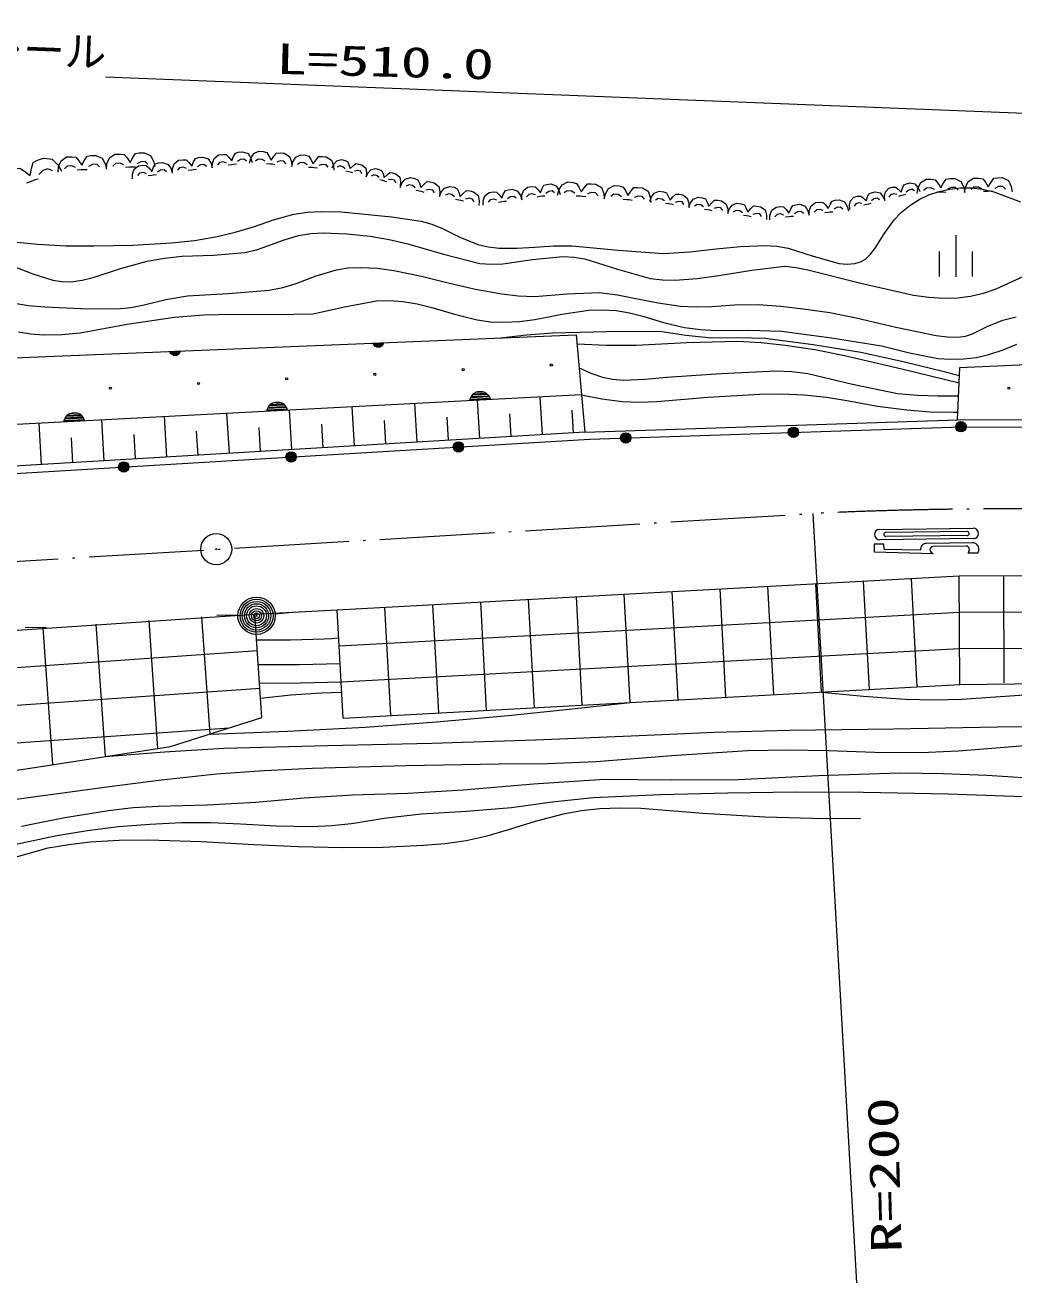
# Model space of a CAD drawing. Units: millimetres, scale not verified. Extents: x 63960 to 703960, y 389 to 360389.
# Drawn here: x 287222 to 334722, y 249637 to 310051 of the extents above; entities that cross this region are included whole.
import ezdxf
from ezdxf.enums import TextEntityAlignment as Align

# ---------------------------------------------------------------- set-up
doc = ezdxf.new("R2010")
doc.units = ezdxf.units.MM
doc.header["$LTSCALE"] = 1000
doc.linetypes.add('USER1', pattern=[7.000001, 5.508197, -0.688525, 0.114754, -0.688525])
for name, color, linetype, lineweight in [('S-BGD', 1, 'Continuous', 13), ('S-BGD-HTXT', 6, 'Continuous', 13), ('S-BMK', 5, 'USER1', 13)]:
    doc.layers.add(name, color=color, linetype=linetype, lineweight=lineweight)
doc.styles.add('ＭＳ ゴシック', font='')
doc.styles.get('ＭＳ ゴシック').set_extended_font_data('MS Gothic')

# ---------------------------------------------------------------- blocks, each defined once
blk = doc.blocks.new('BUHIN23')
at = {"color": 1, "linetype": 'Continuous', "lineweight": 13}
for radius in [249, 220, 191, 161, 132, 97.5, 67.5, 38.8, 7.5]:
    blk.add_circle((0, 0), radius, dxfattribs=at)
blk = doc.blocks.new('BUHIN24')
at = {"color": 1, "linetype": 'Continuous', "lineweight": 13}
for radius in [249, 220, 191, 161, 132, 97.5, 67.5, 38.8, 7.5]:
    blk.add_circle((0, 0), radius, dxfattribs=at)
blk = doc.blocks.new('BUHIN25')
at = {"color": 1, "linetype": 'Continuous', "lineweight": 13}
for radius in [249, 220, 191, 161, 132, 97.5, 67.5, 38.8, 7.5]:
    blk.add_circle((0, 0), radius, dxfattribs=at)
blk = doc.blocks.new('BUHIN33')
at = {"color": 5, "linetype": 'Continuous', "lineweight": 13}
for radius in [746, 22.5]:
    blk.add_circle((0, 0), radius, dxfattribs=at)
blk = doc.blocks.new('BUHIN54')
at = {"color": 1, "linetype": 'Continuous', "lineweight": 13}
for p, q in [((-478, 38), (471, 87)), ((443, 148), (-456, 101)), ((-422, 166), (400, 209)), ((351, 269), (-375, 231)), ((-318, 296), (286, 328)), ((165, 384), (-207, 365))]:
    blk.add_line(p, q, dxfattribs=at)
blk.add_lwpolyline([(-499, -26), (-465, 91), (-413, 191), (-321, 306), (-215, 372), (-99, 415), (55, 423), (175, 392), (288, 338), (391, 233), (456, 139), (499, 26)], close=True, dxfattribs=at)
blk = doc.blocks.new('BUHIN55')
at = {"color": 1, "linetype": 'Continuous', "lineweight": 13}
for p, q in [((239, -22), (-236, -41)), ((-222, -72), (227, -53)), ((210, -85), (-201, -102)), ((-177, -132), (186, -118)), ((157, -150), (-145, -162)), ((-85, -191), (101, -184))]:
    blk.add_line(p, q, dxfattribs=at)
blk.add_lwpolyline([(250, 10), (232, -48), (205, -98), (159, -155), (105, -187), (47, -208), (-30, -211), (-90, -195), (-146, -167), (-197, -114), (-229, -67), (-250, -10)], close=True, dxfattribs=at)
blk = doc.blocks.new('BUHIN142')
at = {"color": 1, "linetype": 'Continuous', "lineweight": 13}
for points in [[(-1161, -65), (-1135, 199), (-1011, 480), (-753, 657), (-503, 671), (-304, 641), (-166, 480), (-15, 261), (112, 501), (235, 689), (420, 722), (652, 735), (957, 601), (1106, 324), (1161, 65)], [(-323, 157), (-502, 234), (-717, 222), (-855, 92)], [(236, 42), (79, 45), (-43, 38), (-234, 22)], [(834, 180), (699, 307), (490, 295), (309, 198)]]:
    blk.add_lwpolyline(points, dxfattribs=at)
blk = doc.blocks.new('BUHIN143')
at = {"color": 1, "linetype": 'Continuous', "lineweight": 13}
for points in [[(-960, -129), (-956, 92), (-871, 333), (-668, 497), (-462, 525), (-294, 513), (-169, 388), (-29, 216), (60, 424), (151, 587), (302, 627), (494, 653), (756, 561), (898, 341), (960, 129)], [(-279, 109), (-432, 162), (-610, 138), (-717, 21)], [(194, 50), (63, 43), (-38, 29), (-196, 3)], [(681, 204), (561, 300), (388, 277), (244, 184)]]:
    blk.add_lwpolyline(points, dxfattribs=at)
blk = doc.blocks.new('BUHIN144')
at = {"color": 1, "linetype": 'Continuous', "lineweight": 13}
for points in [[(-1011, 86), (-956, 310), (-814, 538), (-570, 659), (-353, 641), (-184, 591), (-85, 435), (19, 227), (158, 419), (287, 566), (451, 572), (653, 555), (899, 402), (995, 144), (1011, -86)], [(-260, 175), (-405, 264), (-592, 279), (-727, 184)], [(209, 8), (74, 29), (-32, 38), (-200, 48)], [(743, 54), (641, 180), (459, 195), (291, 133)]]:
    blk.add_lwpolyline(points, dxfattribs=at)
blk = doc.blocks.new('BUHIN145')
at = {"color": 1, "linetype": 'Continuous', "lineweight": 13}
for points in [[(-817, 215), (-740, 391), (-592, 558), (-374, 623), (-198, 576), (-66, 511), (-8, 369), (48, 184), (189, 321), (317, 423), (452, 405), (615, 362), (796, 201), (837, -24), (817, -215)], [(-188, 181), (-295, 274), (-446, 314), (-571, 255)], [(173, -24), (65, 14), (-21, 36), (-157, 68)], [(617, -62), (552, 56), (405, 94), (258, 68)]]:
    blk.add_lwpolyline(points, dxfattribs=at)
blk = doc.blocks.new('BUHIN146')
at = {"color": 1, "linetype": 'Continuous', "lineweight": 13}
for points in [[(-946, 215), (-865, 420), (-701, 617), (-453, 700), (-249, 654), (-96, 584), (-23, 423), (48, 213), (205, 376), (347, 498), (503, 483), (692, 440), (905, 262), (961, 5), (946, -215)], [(-223, 200), (-349, 303), (-524, 343), (-665, 271)], [(199, -20), (74, 18), (-26, 41), (-183, 71)], [(711, -47), (631, 85), (461, 124), (294, 88)]]:
    blk.add_lwpolyline(points, dxfattribs=at)
blk = doc.blocks.new('BUHIN147')
at = {"color": 1, "linetype": 'Continuous', "lineweight": 13}
for points in [[(-925, -129), (-921, 84), (-841, 316), (-646, 475), (-447, 503), (-286, 493), (-165, 373), (-29, 208), (56, 408), (142, 567), (288, 606), (473, 632), (725, 544), (863, 333), (925, 129)], [(-269, 104), (-417, 154), (-588, 130), (-690, 17)], [(186, 50), (60, 41), (-37, 28), (-189, 2)], [(656, 200), (539, 292), (373, 269), (234, 179)]]:
    blk.add_lwpolyline(points, dxfattribs=at)
blk = doc.blocks.new('BUHIN148')
at = {"color": 1, "linetype": 'Continuous', "lineweight": 13}
for points in [[(-1118, 86), (-1060, 335), (-905, 587), (-636, 724), (-396, 705), (-209, 652), (-98, 480), (19, 252), (171, 465), (313, 628), (493, 637), (717, 620), (991, 452), (1098, 169), (1118, -86)], [(-289, 191), (-450, 288), (-657, 304), (-806, 197)], [(231, 10), (81, 33), (-36, 42), (-221, 51)], [(821, 66), (707, 204), (506, 220), (321, 150)]]:
    blk.add_lwpolyline(points, dxfattribs=at)
blk = doc.blocks.new('BUHIN149')
at = {"color": 1, "linetype": 'Continuous', "lineweight": 13}
for points in [[(-934, 143), (-870, 349), (-724, 551), (-489, 649), (-288, 618), (-134, 561), (-52, 410), (32, 210), (173, 380), (303, 508), (455, 504), (642, 475), (862, 317), (934, 72), (934, -143)], [(-231, 179), (-360, 270), (-533, 297), (-665, 217)], [(195, -6), (70, 23), (-28, 38), (-183, 57)], [(694, 4), (608, 127), (439, 153), (279, 105)]]:
    blk.add_lwpolyline(points, dxfattribs=at)
blk = doc.blocks.new('BUHIN150')
at = {"color": 1, "linetype": 'Continuous', "lineweight": 13}
for points in [[(-946, -108), (-937, 109), (-849, 344), (-646, 502), (-443, 525), (-278, 510), (-159, 384), (-24, 213), (68, 415), (160, 574), (309, 610), (498, 632), (754, 536), (889, 317), (946, 108)], [(-272, 113), (-422, 168), (-597, 148), (-704, 35)], [(191, 46), (62, 41), (-37, 29), (-192, 7)], [(674, 187), (557, 284), (387, 264), (244, 176)]]:
    blk.add_lwpolyline(points, dxfattribs=at)
blk = doc.blocks.new('BUHIN151')
at = {"color": 1, "linetype": 'Continuous', "lineweight": 13}
for points in [[(-839, -215), (-858, -19), (-808, 204), (-645, 371), (-464, 417), (-314, 424), (-191, 326), (-48, 189), (9, 382), (72, 537), (202, 588), (370, 631), (612, 577), (761, 396), (839, 215)], [(-259, 68), (-401, 98), (-556, 59), (-638, -56)], [(167, 65), (51, 44), (-37, 22), (-174, -18)], [(583, 252), (466, 325), (315, 286), (197, 189)]]:
    blk.add_lwpolyline(points, dxfattribs=at)
blk = doc.blocks.new('BUHIN152')
at = {"color": 1, "linetype": 'Continuous', "lineweight": 13}
for points in [[(-1140, -22), (-1105, 236), (-973, 506), (-714, 671), (-469, 675), (-274, 639), (-146, 476), (-5, 256), (128, 487), (255, 666), (437, 692), (665, 697), (959, 554), (1095, 277), (1140, 22)], [(-311, 165), (-483, 247), (-694, 243), (-835, 121)], [(233, 33), (79, 41), (-41, 39), (-229, 30)], [(824, 147), (696, 275), (491, 271), (310, 183)]]:
    blk.add_lwpolyline(points, dxfattribs=at)
blk = doc.blocks.new('BUHIN203')
at = {"color": 1, "linetype": 'Continuous', "lineweight": 13}
for p, q in [((0, 1000), (0, -1000)), ((-800, 205), (-800, -995)), ((800, 205), (800, -995))]:
    blk.add_line(p, q, dxfattribs=at)
blk = doc.blocks.new('BUHIN206')
at = {"color": 1, "linetype": 'Continuous', "lineweight": 13}
for radius in [896, 792, 688, 580, 477, 351, 243, 140, 27]:
    blk.add_circle((0, 0), radius, dxfattribs=at)

msp = doc.modelspace()

# ---------------------------------------------------------------- linework, layer by layer
at = {"layer": 'S-BGD'}
for p, q in [((261609, 293058), (313699, 295172)), ((313699, 295172), (314111, 290506)), ((332125, 293605), (337871, 293856)), ((332017, 291091), (332125, 293605)), ((313953, 292297), (226185, 287702)), ((306054, 290023), (305943, 291878)), ((309062, 290203), (308952, 292035)), ((312069, 290383), (311961, 292193)), ((294025, 289303), (293909, 291248)), ((297033, 289483), (296918, 291405)), ((300040, 289663), (299926, 291563)), ((303047, 289843), (302935, 291720)), ((307558, 290113), (307492, 291219)), ((310565, 290293), (310500, 291386)), ((313572, 290473), (313508, 291552)), ((288011, 288943), (287892, 290933)), ((291018, 289123), (290900, 291090)), ((298536, 289573), (298468, 290720)), ((301544, 289753), (301476, 290886)), ((304551, 289933), (304484, 291053)), ((314111, 290506), (332017, 291091)), ((345342, 291055), (332017, 291091)), ((314111, 290506), (225659, 285210)), ((289515, 289033), (289444, 290220)), ((292522, 289213), (292452, 290387)), ((295529, 289393), (295460, 290553)), ((328272, 285832), (332772, 285884)), ((331614, 285871), (332572, 285882)), ((332778, 285384), (328278, 285332)), ((332474, 285731), (328574, 285685)), ((332476, 285531), (328577, 285485)), ((332730, 285184), (330531, 285158)), ((328031, 285129), (328481, 285134)), ((328035, 284729), (328031, 285129)), ((330846, 284662), (328035, 284729)), ((328484, 284868), (328481, 285134)), ((330234, 284826), (328487, 284868)), ((332432, 285030), (330832, 285011)), ((332976, 284687), (332526, 284681)), ((302211, 281970), (332101, 283596)), ((327786, 278139), (327503, 283346)), ((330085, 278264), (329802, 283471)), ((332101, 283596), (344909, 283634)), ((332125, 278375), (332101, 283596)), ((334252, 278451), (334236, 283603)), ((318589, 277639), (318306, 282846)), ((320888, 277764), (320605, 282971)), ((323187, 277889), (322904, 283096)), ((325487, 278014), (325203, 283221)), ((307092, 277014), (306809, 282221)), ((309392, 277139), (309108, 282346)), ((311691, 277264), (311408, 282471)), ((313990, 277389), (313707, 282596)), ((316290, 277514), (316006, 282721)), ((266202, 279578), (298254, 281762)), ((296105, 276001), (295715, 281627)), ((297438, 281697), (296438, 281714)), ((298254, 281762), (302211, 281970)), ((298600, 276788), (298254, 281762)), ((299233, 281774), (300228, 281877)), ((302494, 276763), (302211, 281970)), ((302305, 280235), (332109, 281856)), ((304793, 276889), (304510, 282096)), ((332109, 281856), (344917, 281893)), ((287224, 281127), (288224, 281110)), ((288551, 274532), (288095, 281098)), ((291076, 274920), (290635, 281275)), ((293601, 275308), (293175, 281451)), ((265404, 277711), (298380, 280004)), ((302399, 278499), (332117, 280116)), ((332117, 280116), (344925, 280153)), ((332125, 278375), (344924, 278543)), ((265529, 275911), (298505, 278204)), ((302494, 276763), (332125, 278375)), ((294200, 275401), (298600, 276788)), ((265651, 274111), (297031, 276293)), ((286427, 274205), (294200, 275401))]:
    msp.add_line(p, q, dxfattribs=at)
for points in [[(286175, 302000), (286108, 302333), (286155, 302724), (286405, 303039), (286706, 303150), (286962, 303188), (287190, 303042), (287459, 302831), (287524, 303173), (287605, 303449), (287818, 303560), (288098, 303663), (288522, 303613), (288810, 303329), (288975, 303032)], [(288531, 303051), (288317, 303156), (288065, 303063), (287880, 302875)], [(286815, 299633), (287821, 299529), (289171, 299458), (290516, 299447), (292384, 299487), (294250, 299587), (295350, 299711), (296442, 299894), (297317, 300099), (298189, 300364), (299157, 300696), (300134, 300967), (300778, 301064), (301441, 301103), (302403, 301077), (303383, 300990), (304829, 300841), (306245, 300633), (306760, 300490), (307269, 300284), (308109, 299871), (308966, 299516), (309469, 299400), (309994, 299341), (310842, 299336), (311716, 299392), (312606, 299454), (313499, 299456), (315707, 299236), (317895, 299078), (319154, 299158), (320425, 299300), (321595, 299415), (322785, 299471), (323333, 299435), (323872, 299339), (325075, 298948), (326331, 298606), (326718, 298575), (327090, 298605), (327355, 298683), (327595, 298817), (327843, 299045), (328066, 299337), (328488, 300028), (328970, 300701), (329330, 301070), (329732, 301394), (330174, 301672), (330642, 301894), (331139, 302063), (331651, 302173), (332157, 302234), (332680, 302236), (333222, 302174), (333764, 302050), (335036, 301564)], [(287849, 302657), (287655, 302601), (287508, 302547), (287280, 302455)], [(286647, 298467), (287592, 298105), (288551, 297801), (288986, 297734), (289422, 297728), (289959, 297798), (290497, 297930), (291796, 298354), (293091, 298713), (293918, 298861), (294766, 298952), (296272, 299009), (297779, 299127), (298340, 299256), (298888, 299444), (299618, 299728), (300361, 299954), (300940, 300042), (301540, 300072), (302672, 300020), (303800, 299909), (304704, 299757), (305606, 299545), (307318, 299050), (309061, 298609), (309612, 298568), (310173, 298588), (311603, 298795), (313051, 298943), (313584, 298911), (314110, 298818), (315674, 298322), (317245, 297889), (317843, 297812), (318450, 297795), (319502, 297879), (320555, 298024), (322131, 298278), (323715, 298472), (324266, 298415), (324826, 298295), (327368, 297658), (329907, 297085), (330639, 296980), (331394, 296934), (332018, 296953), (332634, 297032), (333263, 297180), (333875, 297386), (335203, 297994)], [(286608, 296714), (287381, 296590), (288166, 296525), (289904, 296445), (291644, 296425), (292296, 296493), (292943, 296620), (293976, 296867), (295026, 297056), (296981, 297155), (298946, 297316), (299600, 297450), (300240, 297643), (301207, 298002), (302186, 298301), (302747, 298388), (303327, 298416), (304132, 298374), (304927, 298273), (306266, 297999), (307605, 297663), (308860, 297374), (310128, 297144), (310911, 297047), (311709, 297009), (313262, 297138), (314810, 297204), (315681, 297096), (316560, 296925), (317632, 296706), (318706, 296547), (319459, 296513), (320215, 296540), (321324, 296613), (322434, 296626), (323520, 296558), (324602, 296431), (325875, 296245), (327148, 295998), (329056, 295544), (330995, 295145), (331520, 295072), (332049, 295060), (332396, 295114), (332730, 295228), (333443, 295581), (334189, 295883), (334841, 296042)], [(286902, 295320), (287501, 295221), (288112, 295182), (288984, 295196), (289859, 295271), (292123, 295680), (294400, 296029), (295814, 296128), (297240, 296167), (299151, 296146), (301054, 296186), (302569, 296526), (304104, 296809), (304735, 296827), (305364, 296784), (306062, 296668), (306759, 296490), (307843, 296160), (308944, 295888), (309574, 295803), (310222, 295778), (310964, 295818), (311702, 295917), (312998, 296165), (314302, 296354), (314954, 296379), (315614, 296342), (316264, 296239), (316901, 296078), (317894, 295772), (318902, 295525), (319664, 295424), (320441, 295382), (321997, 295400), (323561, 295359), (325968, 295029), (328368, 294640), (329710, 294314), (331069, 294045), (331688, 294000), (332312, 294016), (332923, 294092), (333521, 294226), (334203, 294452), (334860, 294734)], [(310052, 295024), (311303, 295174), (312566, 295265), (315144, 295336), (317719, 295345), (318957, 295155), (320197, 295024), (321484, 295052), (322769, 295018), (325075, 294713), (327368, 294348), (329405, 293900), (331440, 293391), (331769, 293306), (332108, 293220)], [(313737, 294740), (315153, 294680), (316579, 294680), (319005, 294803), (321440, 294865), (322587, 294806), (323731, 294686), (325167, 294465), (326592, 294185), (329347, 293541), (332093, 292866)], [(313838, 293596), (314391, 293340), (314957, 293145), (315455, 293045), (315976, 293004), (317001, 293039), (318042, 293136), (320656, 293322), (323296, 293449), (324062, 293413), (324821, 293317), (326966, 292812), (329127, 292365), (330097, 292273), (331075, 292241), (331565, 292241), (332067, 292249)], [(313953, 292297), (314924, 292105), (315901, 291974), (316737, 291944), (317577, 291973), (320036, 292177), (322498, 292320), (323567, 292341), (324644, 292301), (325724, 292181), (326798, 292001), (328177, 291756), (329575, 291569), (330700, 291482), (331824, 291456), (331923, 291456), (332033, 291456)], [(225471, 284844), (298245, 289203), (314343, 290167), (332209, 290760), (346258, 290686), (352559, 290241), (357971, 289574), (363382, 288684), (372797, 286460), (391304, 282902), (395677, 281567)], [(298340, 280526), (299964, 280519), (301587, 280572), (301936, 280592), (302284, 280614)], [(298423, 279336), (300387, 279339), (302351, 279393)], [(298485, 278437), (300442, 278457), (302399, 278499)], [(298534, 277728), (299985, 277880), (301449, 277973), (301937, 277991), (302426, 278005)], [(325487, 278014), (327497, 277814), (329508, 277674), (330863, 277644), (332229, 277674), (336139, 277941)], [(296105, 276001), (299829, 276133), (303550, 276325), (306987, 276580), (310429, 276895), (313360, 277197), (316290, 277514)], [(291076, 274920), (293923, 275147), (296774, 275314), (301759, 275456), (306755, 275566), (311737, 275715), (316728, 275924), (320335, 276083), (323950, 276181), (328935, 276257), (333930, 276341), (337387, 276379)], [(286202, 272786), (291148, 273463), (293774, 273801), (296417, 274080), (298709, 274252), (301016, 274365), (305504, 274494), (309993, 274562), (312323, 274590), (314659, 274678), (318287, 274975), (321926, 275213), (323873, 275237), (325822, 275201), (328041, 275128), (330258, 275115), (332066, 275194), (333871, 275333), (336587, 275563)], [(287053, 271577), (289136, 271983), (291228, 272330), (292418, 272463), (293621, 272537), (295967, 272604), (298311, 272731), (300631, 272935), (302954, 273078), (305608, 273166), (308258, 273314), (311651, 273601), (315048, 273828), (318253, 273793), (321470, 273819), (325345, 274007), (329230, 274134), (331326, 274108), (333421, 274022), (337190, 273780)], [(285099, 270351), (288744, 271121), (290223, 271366), (291709, 271551), (293211, 271676), (294728, 271742), (296148, 271744), (297571, 271685), (299285, 271592), (301003, 271559), (301947, 271600), (302898, 271701), (304576, 271967), (306263, 272172), (308420, 272293), (310580, 272474), (312541, 272743), (314506, 272953), (317738, 273091), (320984, 273170), (324239, 273217), (327496, 273205), (331562, 273124), (335630, 272983)], [(286288, 269960), (288328, 270527), (289323, 270701), (290338, 270817), (291740, 270900), (293138, 270922), (295674, 270840), (298220, 270698), (300347, 270592), (302484, 270546), (304424, 270571), (306366, 270656), (307393, 270744), (308410, 270892), (309411, 271116), (310398, 271399), (311735, 271809), (313090, 272161), (313956, 272319), (314827, 272418), (315811, 272457), (316798, 272435), (319777, 272199), (322756, 272023), (325052, 271963), (327347, 271935)]]:
    msp.add_lwpolyline(points, dxfattribs=at)
for centre in [(312500, 293723), (299789, 293058), (304026, 293279), (308263, 293501), (291316, 292614), (295553, 292836), (334480, 292612)]:
    msp.add_circle(centre, 49.8, dxfattribs=at)
for centre, radius, start, end in [((328275, 285582), 250, 90.67242, 270.67242), ((332775, 285634), 250, 270.67242, 90.67242), ((328575, 285585), 100, 90.67242, 270.67242), ((330533, 284858), 300, 90.4187, 186.06671), ((332475, 285631), 100, 270.67242, 90.67242), ((332735, 284884), 300, 355.89191, 90.87177), ((330834, 284861), 150, 90.67242, 180.67242), ((330975, 284933), 300, 194.05115, 244.57574), ((332436, 284880), 150, 351.07251, 91.47476), ((332284, 284859), 300, 323.60422, 359.5589), ((332785, 284848), 250, 319.84332, 3.32013)]:
    msp.add_arc(centre, radius, start, end, dxfattribs=at)
at = {"layer": 'S-BGD-HTXT'}
for p, q in [((291081, 307573), (367154, 304555)), ((325060, 286595), (327156, 249637))]:
    msp.add_line(p, q, dxfattribs=at)
at = {"layer": 'S-BMK'}
msp.add_line((234392, 281153), (325060, 286595), dxfattribs=at)
msp.add_arc((334463, 85189), 201625, 72.86301, 92.67313, dxfattribs=at)

# ---------------------------------------------------------------- block references
at = {"layer": 'S-BGD'}
for name, p in [('BUHIN142', (292284, 303190)), ('BUHIN143', (297174, 303320)), ('BUHIN144', (299016, 303341)), ('BUHIN142', (289962, 303061)), ('BUHIN143', (293332, 302804)), ('BUHIN143', (295253, 303062)), ('BUHIN144', (301038, 303169)), ('BUHIN145', (302787, 302976)), ('BUHIN145', (304422, 302546)), ('BUHIN146', (306185, 302038)), ('BUHIN152', (331220, 301985)), ('BUHIN152', (333499, 302028)), ('BUHIN146', (308077, 301608)), ('BUHIN147', (310154, 301535)), ('BUHIN147', (312003, 301793)), ('BUHIN148', (313923, 301793)), ('BUHIN148', (316159, 301621)), ('BUHIN149', (318172, 301429)), ('BUHIN151', (329359, 301845)), ('BUHIN149', (320041, 301142)), ('BUHIN149', (321910, 300856)), ('BUHIN150', (325833, 301028)), ('BUHIN151', (327682, 301415)), ('BUHIN150', (323941, 300813)), ('BUHIN203', (331927, 298968)), ('BUHIN55', (294419, 294390)), ('BUHIN55', (304189, 294786)), ('BUHIN54', (309077, 292042)), ('BUHIN54', (299325, 291531)), ('BUHIN54', (289573, 291021)), ('BUHIN25', (324129, 290492)), ('BUHIN25', (332178, 290759)), ('BUHIN24', (308039, 289789)), ('BUHIN25', (316080, 290224)), ('BUHIN24', (300000, 289308)), ('BUHIN23', (291961, 288827)), ('BUHIN206', (298338, 281681))]:
    msp.add_blockref(name, p, dxfattribs=at)
at = {"layer": 'S-BMK'}
msp.add_blockref('BUHIN33', (296405, 284881), dxfattribs=at)

# ---------------------------------------------------------------- texts
at = {"layer": 'S-BGD-HTXT', "style": 'ＭＳ ゴシック'}
msp.add_text('ガードレール', height=1466, rotation=357.8, dxfattribs=at).set_placement((279090, 308031), align=Align.BOTTOM_LEFT)
at = {"layer": 'S-BGD-HTXT', "style": 'ＭＳ ゴシック', "width": 1.5}
for s, rotation, p in [('L=510.0', 358.5, (299252, 307275)), ('R=200', 91.5, (329774, 251106))]:
    msp.add_text(s, height=1466, rotation=rotation, dxfattribs=at).set_placement(p, align=Align.BOTTOM_LEFT)

doc.saveas('drawing.dxf')
